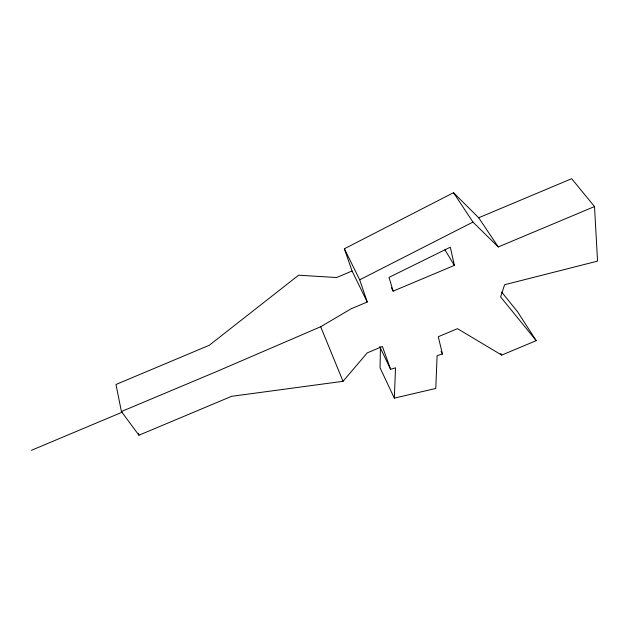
<?xml version="1.0" encoding="UTF-8"?>
<svg xmlns="http://www.w3.org/2000/svg" width="629" height="629" viewBox="0 0 629 629"><rect width="100%" height="100%" fill="white"/><g stroke="black" fill="none" stroke-linecap="round" stroke-linejoin="round"><path stroke-width="0.94" d="M380.482 347.129L380.026 367.737L394.32 398.133L435.787 388.447L437.116 355.605L442.439 354.041L438.279 336.719L457.48 328.668L501.722 355.102L536.207 340.651L517.714 311.992L501.69 292.123M394.32 398.133L395.539 367.831L390.601 369.286L379.688 346.563M478.685 217.768L571.682 178.699L594.515 206.564L498.27 246.953L478.685 217.768L453.54 192.702L344.37 248.769L352.067 271.013L336.578 277.523L298.602 275.203L209.315 345.25L115.972 384.484L121.413 411.539L138.93 435.229L231.59 396.325L343.033 381.308L367.25 352.869L382.408 346.508L390.601 369.286M121.413 411.539L217.264 371.275L320.68 326.742L351.226 308.737L367.257 302.006L359.694 279.811L344.37 248.769M359.694 279.811L472.961 222.092L498.27 246.953M393.172 291.117L454.39 265.391L450.309 247.181L388.981 277.389L393.172 291.117L391.387 287.712M31.45 450.301L122.057 412.239M536.207 340.651L500.598 296.904L504.607 284.74L597.55 261.121L594.515 206.564M453.54 192.702L472.961 222.092M444.829 249.674L454.39 265.391M500.723 353.443L501.722 355.102M441.055 351.477L442.439 354.041M352.067 271.013L367.257 302.006M320.68 326.742L343.033 381.308M138.522 433.318L138.93 435.229"/></g></svg>
